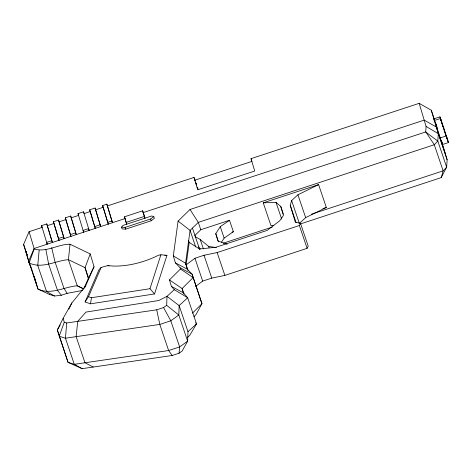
<?xml version="1.0" encoding="UTF-8"?>
<svg xmlns="http://www.w3.org/2000/svg" width="472" height="472" viewBox="0 0 472 472"><rect width="100%" height="100%" fill="white"/><g stroke="black" fill="none" stroke-linecap="round" stroke-linejoin="round"><path stroke-width="0.71" d="M46.775 223.917L52.392 242.472L46.775 223.917L41.583 225.628L42.179 227.386L29.087 231.693L34.22 248.874C45.985 252.962 58.074 244.042 70.045 244.23L90.223 253.924L94.04 266.698L85.621 285.943L71.886 302.918L63.13 318.364L64.281 322.228L66.694 322.984L156.716 309.815L163.577 307.555L166.681 305.325L166.988 296.357L174.274 289.678L187.685 297.749L196.523 323.869L189.732 335.362L187.655 337.268M93.19 367.051L84.984 362.767L76.145 336.654L77.727 321.367L85.987 312.086L158.769 300.511L166.988 296.357L179.136 305.591L187.974 331.704L187.649 341.15L182.139 351.009L179.035 353.239L172.18 355.499L82.152 368.661L68.039 362.366L57.324 329.981L63.13 318.364M102.642 205.538L108.253 224.088L102.642 205.538L106.849 204.152L112.46 222.701L107.439 205.91L193.98 177.437L197.679 189.803L254.721 171.035L251.027 158.663L419.171 103.338L426.068 126.407L425.709 132.018L437.815 141.104L446.659 167.218L441.172 177.625M441.373 140.538L447.132 159.796L446.659 167.218L443.131 170.852L311.485 214.17M66.694 322.984L65.455 338.217L74.293 364.331L82.152 368.661M39.135 250.319L37.76 265.476L46.598 291.596L54.593 296.003L61.348 295.254L67.142 293.348L82.683 290.439M179.035 353.239L179.643 346.914L170.799 320.795L163.577 307.555M70.045 244.23L68.416 259.665L77.255 285.784L83.603 288.958M193.945 316.653L195.945 314.659L201.951 303.714L192.075 274.138L180.127 267.772L175.407 262.863L173.318 255.877L178.091 221.097L190.021 209.497L425.815 131.906L434.293 144.733L443.131 170.852L441.279 177.59L300.599 223.881M188.658 240.761L189.213 242.401L186.127 264.88L194.948 258.261L204.022 255.275L217.138 252.555L299.384 225.498L300.493 223.333L295.313 222.188L290.256 205.279L291.643 200.6L297.926 194.783L318.588 184.623L326.323 207.468L305.655 217.627L299.378 223.439L291.643 200.6M90.476 303.821L91.462 297.726L149.984 288.711L154.521 293.95L166.952 255.305L160.893 254.786L158.574 255.181A51.743 25.163 -18.7 0 1 112.247 266.002L107.911 265.559L101.138 267.435L99.049 269.648L85.078 301.95L90.476 303.821L154.521 293.95M149.984 288.711L160.893 254.786M88.541 277.967L85.054 267.659L68.416 259.665C55.33 260.697 42.091 269.205 29.152 262.939L34.22 248.874M64.281 322.228L59.201 336.253L65.455 338.217L159.796 324.417L170.799 320.795L178.805 315.036L179.136 305.591L187.685 297.749L183.366 292.799L171.395 286.38L169.466 279.931L180.487 268.975L180.127 267.772M90.223 253.924L85.054 267.659L88.293 278.504L83.733 288.929M29.152 262.939L23.6 244.372L29.087 231.693M85.078 301.95L88.482 296.699L101.138 267.435M68.853 309.13L71.886 302.918M88.293 278.504L94.04 266.698M84.995 287.212L85.621 285.943M195.62 286.398L202.683 281.1L211.757 278.114L224.867 275.4L307.113 248.337L308.228 246.172L300.493 223.333M60.204 324.907L57.324 329.981L68.039 362.366L74.293 364.331L168.634 350.531L179.643 346.914L187.649 341.15L178.805 315.036L166.681 305.325M227.103 244.248L217.958 241.009L215.763 233.669L220.282 226.678L229.492 220.288L233.357 231.711L224.147 238.1L221.51 242.177M121.54 227.144L123.139 225.368L151.707 215.969L153.772 216.565L154.368 218.324L151.235 220.754L125.676 229.162L122.136 228.902L121.54 227.144L125.08 227.404L150.645 218.996L153.772 216.565M192.434 313.178L201.951 303.714L192.075 274.138L187.36 269.223L175.407 262.863M229.492 220.288L200.795 229.734L194.93 235.434L195.308 236.708L200.216 239.505L208.624 246.396L216.341 247.617M187.974 331.704L196.523 323.869L195.561 322.765M53.413 221.734L59.029 240.289L53.413 221.734L58.552 220.046L64.162 238.596L58.552 220.046M65.319 217.816L70.936 236.366L65.319 217.816L70.682 216.052L76.293 234.602L70.682 216.052M83.538 211.822L89.155 230.371L88.559 228.619L83.031 230.436L83.627 232.195L78.01 213.639L83.538 211.822L84.134 213.58L90.264 211.562L89.668 209.804L95.073 208.028L100.689 226.578L95.073 208.028M47.371 225.675L54.009 223.492M59.142 221.805L65.915 219.574M71.272 217.81L78.606 215.397L78.01 213.639M95.668 209.786L103.238 207.297M194.883 180.174L251.924 161.4M51.796 240.714L46.604 242.419L47.2 244.177L41.583 225.628M58.434 238.531L63.567 236.838M70.34 234.608L75.697 232.849M90.264 211.562L95.285 228.359L94.689 226.601L100.093 224.82M107.663 222.33L111.87 220.949M124.449 216.807L126.72 224.17L124.449 216.807L142.68 210.807L144.951 218.17L142.68 210.807M125.404 218.447L34.108 248.484L28.621 261.163L37.99 289.053L49.684 294.552L54.593 296.003M142.898 212.689L424.192 120.13L436.299 127.021L445.137 153.135M433.644 118.932L439.945 116.861L442.518 124.171M434.081 120.59L440.382 118.513L439.945 116.861M126.124 222.412L144.355 216.418M439.757 138.101L446.058 136.024L444.913 132.526M273.819 225.581L270.975 225.675L263.246 202.836L318.588 184.623M442.099 144.644L448.4 142.573L446.229 135.47M231.976 232.165L233.357 231.711M322.86 208.606L326.323 207.468M223.25 243.198L272.267 227.073M164.811 255.635L166.952 255.305M263.246 202.836L276.031 202.405L280.746 206.435L283.324 214.046M88.482 296.699L91.462 297.726M107.911 265.559L109.091 266.055M83.656 288.858L77.255 285.784C64.174 286.817 50.929 295.319 37.99 289.053L34.114 276.085M419.171 103.338L431.278 110.224L434.535 119.847M200.399 248.827L199.172 248.124L198.795 246.856M426.068 126.407L438.293 133.682L447.132 159.796M173.318 255.877L185.573 263.246L187.998 270.421M189.213 242.401L199.538 249.033L215.934 247.239L267.264 230.348L279.737 220.743L283.436 215.433L280.746 206.435M180.487 268.975L193.113 277.601L182.098 288.551L183.366 292.799M169.466 279.931L182.098 288.551L183.956 294.05M178.091 221.097L190.08 230.383L195.662 246.88M171.395 286.38L174.274 289.678M61.348 295.254L57.507 290.386L48.669 264.273L45.884 249.576M172.18 355.499L168.634 350.531L159.796 324.417L156.716 309.815M190.021 209.497L198.305 222.383L200.795 229.734M67.142 293.348L63.938 288.274L55.1 262.155L51.684 247.664M448.4 142.573L446.636 137.623M434.193 119.298L433.98 118.826L442.435 144.532L442.358 144.131M25.836 251.275L26.22 252.272M251.027 158.663L251.782 160.716M193.98 177.437L195.243 180.847M447.273 139.441L447.887 141.016L447.509 139.565M195.597 182.115L196.547 184.705M441.709 121.811L440.459 118.419L442.116 123.965M445.833 135.263L446.978 138.709M435.632 123.357L436.323 125.369M435.231 121.906L437.326 128.095M297.926 194.783L305.655 217.627M299.384 225.498L307.113 248.337M290.256 205.279L296.115 222.583M276.031 202.405L281.654 219.014M220.282 226.678L224.147 238.1M215.763 233.669L218.489 241.729M196.234 183.584L196.7 184.959M197.396 187.018L198.093 189.083M217.138 252.555L224.867 275.4M208.624 246.396L209.084 247.735M200.216 239.505L203.403 248.909M204.022 255.275L211.757 278.114M192.44 228.088L199.697 249.529M194.948 258.261L202.683 281.1M150.645 218.996L151.235 220.754M125.08 227.404L125.676 229.162M106.849 204.152L107.439 205.91M23.6 244.372L27.087 254.679M26.456 252.957L27.152 255.022M30.32 265.081L32.415 271.264M442.288 123.41L443.432 126.909M443.332 126.52L444.435 129.853M443.91 129.582L445.013 132.909M444.406 129.835L445.521 133.175M442.824 126.26L443.945 129.594M445.356 132.756L447.35 138.904M442.99 126.679L440.382 118.513M441.385 140.862L441.998 142.88M441.709 141.924L441.939 142.697M431.278 110.224L438.293 133.682L437.815 141.104L434.293 144.733L198.305 222.383L190.08 230.383L185.573 263.246L187.36 269.223M89.668 209.804L94.689 226.601M49.572 294.168L49.684 294.552M34.114 276.509L36.356 284.014M32.615 271.943L35.252 280.752M28.403 259.565L30.833 267.695M25.848 251.464L29.724 264.426"/></g></svg>
